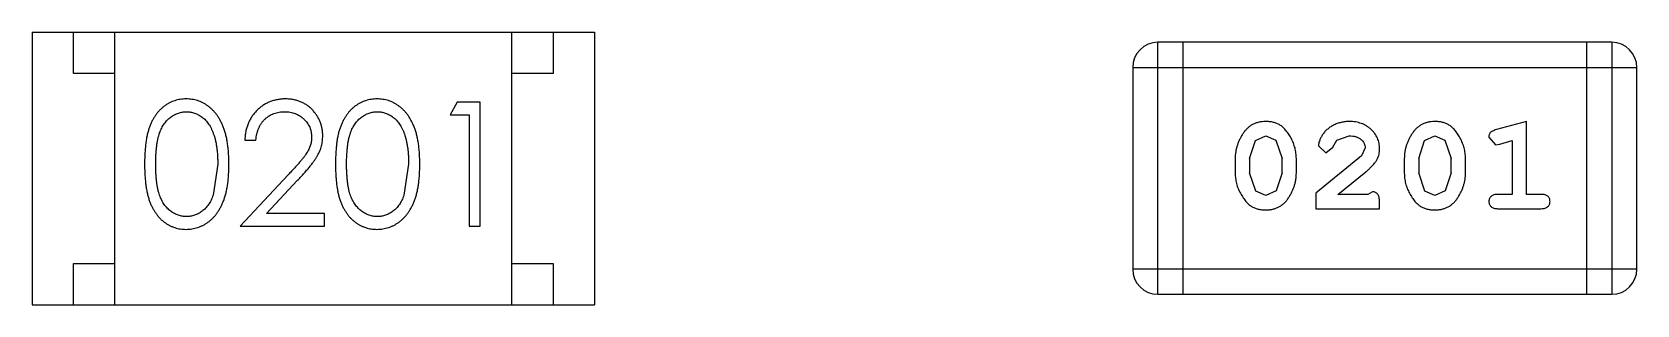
# Model space of a CAD drawing. Header units: millimetres. Extents: x -67 to 102, y -58 to 29.
# Drawn here: x 60.381 to 62.322, y -1.154 to -0.824 of the extents above; entities that cross this region are included whole.
import ezdxf

# ---------------------------------------------------------------- set-up
doc = ezdxf.new("R2010")
doc.units = ezdxf.units.MM
doc.header["$LTSCALE"] = 1.21
doc.header["$MEASUREMENT"] = 0
doc.layers.get('0').update_dxf_attribs({"linetype": 'CONTINUOUS'})

msp = doc.modelspace()

# ---------------------------------------------------------------- linework, layer by layer
at = {"color": 7, "linetype": 'Continuous'}
for p, q in [((60.3813, -0.8241), (60.3813, -1.1541)), ((60.3813, -0.8241), (61.0613, -0.8241)), ((60.4313, -0.8741), (60.4313, -0.8241)), ((60.4813, -1.1541), (60.4813, -0.8241)), ((60.9613, -1.1541), (60.9613, -0.8241)), ((61.0113, -0.8241), (61.0113, -0.8741)), ((61.0613, -0.8241), (61.0613, -1.1541)), ((61.7425, -1.1413), (61.7425, -0.8365)), ((62.2912, -0.8365), (61.7425, -0.8365)), ((61.773, -1.1413), (61.773, -0.8365)), ((62.2607, -0.8365), (62.2607, -1.1413)), ((62.2912, -0.8365), (62.2912, -1.1413)), ((61.712, -0.867), (61.712, -1.1108)), ((61.712, -0.867), (62.3216, -0.867)), ((62.3216, -1.1108), (62.3216, -0.867)), ((60.4813, -0.8741), (60.4313, -0.8741)), ((61.0113, -0.8741), (60.9613, -0.8741)), ((60.8954, -0.9088), (60.8866, -0.9242)), ((60.9231, -0.9088), (60.8954, -0.9088)), ((60.9231, -1.0588), (60.9231, -0.9088)), ((60.8866, -0.9242), (60.9097, -0.9242)), ((60.9097, -0.9242), (60.9097, -1.0588)), ((61.8605, -0.9554), (61.8729, -0.9496)), ((61.8729, -0.9496), (61.885, -0.9549)), ((61.9589, -0.9549), (61.9738, -0.9496)), ((62.065, -0.9554), (62.0774, -0.9496)), ((62.0774, -0.9496), (62.0895, -0.9549)), ((62.1883, -0.9323), (62.1517, -0.9421)), ((62.1883, -1.0204), (62.1883, -0.9323)), ((60.6385, -0.955), (60.652, -0.955)), ((61.8532, -0.9771), (61.8605, -0.9554)), ((61.885, -0.9549), (61.8926, -0.9771)), ((61.9366, -0.9616), (61.9454, -0.97)), ((61.9454, -0.97), (61.9539, -0.9635)), ((61.9539, -0.9635), (61.9589, -0.9549)), ((61.9933, -0.9641), (61.9885, -0.9738)), ((62.0578, -0.9771), (62.065, -0.9554)), ((62.0895, -0.9549), (62.0971, -0.9771)), ((62.1427, -0.9513), (62.1506, -0.9606)), ((62.1506, -0.9606), (62.156, -0.9595)), ((62.156, -0.9595), (62.171, -0.9554)), ((62.171, -0.9554), (62.171, -1.0204)), ((60.6058, -0.9838), (60.6001, -1.0215)), ((60.8366, -0.9838), (60.8309, -1.0215)), ((61.8359, -0.9769), (61.8359, -0.9946)), ((61.8532, -0.9771), (61.8532, -0.9944)), ((61.8926, -0.9944), (61.8926, -0.9771)), ((61.9099, -0.9946), (61.9099, -0.9769)), ((61.9885, -0.9738), (61.9335, -1.0188)), ((62.0404, -0.9769), (62.0404, -0.9946)), ((62.0578, -0.9771), (62.0578, -0.9944)), ((62.0971, -0.9944), (62.0971, -0.9771)), ((62.1144, -0.9946), (62.1144, -0.9769)), ((60.6909, -0.9967), (60.6327, -1.0588)), ((60.6649, -1.0434), (60.7024, -1.0034)), ((61.8609, -1.0166), (61.8532, -0.9944)), ((61.8926, -0.9944), (61.8853, -1.0161)), ((61.9602, -1.0204), (61.9938, -0.9933)), ((62.0654, -1.0166), (62.0578, -0.9944)), ((62.0971, -0.9944), (62.0898, -1.0161)), ((61.873, -1.0219), (61.8609, -1.0166)), ((61.8853, -1.0161), (61.873, -1.0219)), ((61.9335, -1.0188), (61.9335, -1.0377)), ((61.9964, -1.0204), (61.9602, -1.0204)), ((62.0019, -1.0172), (61.9964, -1.0204)), ((62.0775, -1.0219), (62.0654, -1.0166)), ((62.0898, -1.0161), (62.0775, -1.0219)), ((62.171, -1.0204), (62.1537, -1.0204)), ((62.2056, -1.0204), (62.1883, -1.0204)), ((60.7347, -1.0434), (60.6649, -1.0434)), ((60.7347, -1.0588), (60.7347, -1.0434)), ((61.9335, -1.0377), (62.0106, -1.0377)), ((62.0106, -1.0377), (62.0106, -1.0298)), ((62.1537, -1.0377), (62.2056, -1.0377)), ((60.6327, -1.0588), (60.7347, -1.0588)), ((60.9097, -1.0588), (60.9231, -1.0588)), ((60.4313, -1.1541), (60.4313, -1.1041)), ((60.4313, -1.1041), (60.4813, -1.1041)), ((60.9613, -1.1041), (61.0113, -1.1041)), ((61.0113, -1.1041), (61.0113, -1.1541)), ((62.3216, -1.1108), (61.712, -1.1108)), ((61.7425, -1.1413), (62.2912, -1.1413)), ((60.3813, -1.1541), (61.0613, -1.1541))]:
    msp.add_line(p, q, dxfattribs=at)
for centre, start, end in [((61.7425, -0.867), 90, 180), ((62.2912, -0.867), 0, 90), ((61.7425, -1.1108), 180, 270), ((62.2912, -1.1108), 270, 0)]:
    msp.add_arc(centre, 0.0305, start, end, dxfattribs=at)
for points, knots in [([(60.5675, -0.905), (60.5663, -0.905), (60.564, -0.905), (60.5605, -0.9054), (60.5572, -0.9061), (60.5539, -0.9071), (60.5507, -0.9082), (60.5475, -0.9097), (60.5445, -0.9114), (60.5416, -0.9133), (60.5388, -0.9156), (60.5361, -0.918), (60.5336, -0.9207), (60.5313, -0.9237), (60.5291, -0.9269), (60.5271, -0.9303), (60.5253, -0.934), (60.5236, -0.938), (60.5221, -0.9423), (60.5209, -0.947), (60.5197, -0.9521), (60.5189, -0.9577), (60.5182, -0.9636), (60.5177, -0.97), (60.5174, -0.9768), (60.5174, -0.9815), (60.5174, -0.9839)], [0, 0, 0, 0, 0.033742, 0.066533, 0.099153, 0.13154, 0.164087, 0.196563, 0.229707, 0.263315, 0.297504, 0.331686, 0.366482, 0.4021, 0.438958, 0.476748, 0.515985, 0.556589, 0.599519, 0.645765, 0.695487, 0.748721, 0.805687, 0.866754, 0.931405, 1, 1, 1, 1]), ([(60.6193, -0.9839), (60.6193, -0.9816), (60.6192, -0.9771), (60.6189, -0.9705), (60.6184, -0.9643), (60.6176, -0.9585), (60.6167, -0.953), (60.6155, -0.9479), (60.6141, -0.9431), (60.6125, -0.9387), (60.6107, -0.9346), (60.6088, -0.9308), (60.6067, -0.9272), (60.6044, -0.9239), (60.602, -0.9209), (60.5994, -0.9181), (60.5967, -0.9156), (60.5938, -0.9134), (60.5909, -0.9114), (60.5878, -0.9097), (60.5846, -0.9082), (60.5813, -0.907), (60.578, -0.9061), (60.5746, -0.9054), (60.5711, -0.905), (60.5687, -0.905), (60.5675, -0.905)], [0, 0, 0, 0, 0.065278, 0.127205, 0.186168, 0.241675, 0.294115, 0.343609, 0.390387, 0.434463, 0.476646, 0.517002, 0.555936, 0.593716, 0.630057, 0.665601, 0.700745, 0.734917, 0.768681, 0.802087, 0.834849, 0.867433, 0.900138, 0.932806, 0.966212, 1, 1, 1, 1]), ([(60.6874, -0.905), (60.6858, -0.905), (60.6825, -0.9051), (60.6776, -0.9058), (60.673, -0.9069), (60.6686, -0.9084), (60.6644, -0.9104), (60.6603, -0.9128), (60.6565, -0.9157), (60.653, -0.919), (60.6497, -0.9226), (60.6468, -0.9265), (60.6444, -0.9307), (60.6424, -0.9351), (60.6407, -0.9397), (60.6396, -0.9446), (60.6388, -0.9497), (60.6386, -0.9532), (60.6385, -0.955)], [0, 0, 0, 0, 0.06445, 0.126725, 0.187421, 0.247417, 0.306749, 0.366595, 0.427749, 0.490235, 0.553031, 0.614805, 0.676505, 0.738096, 0.801021, 0.864897, 0.931209, 1, 1, 1, 1]), ([(60.7327, -0.9496), (60.7327, -0.9481), (60.7326, -0.9452), (60.732, -0.9409), (60.731, -0.9367), (60.7297, -0.9327), (60.7279, -0.9288), (60.7257, -0.9252), (60.7232, -0.9216), (60.7202, -0.9182), (60.7171, -0.9151), (60.7135, -0.9124), (60.7098, -0.9101), (60.7058, -0.9082), (60.7015, -0.9068), (60.697, -0.9057), (60.6923, -0.9051), (60.6891, -0.905), (60.6874, -0.905)], [0, 0, 0, 0, 0.06271, 0.123347, 0.183401, 0.242828, 0.302097, 0.36242, 0.423725, 0.487032, 0.550491, 0.612709, 0.674265, 0.73617, 0.799211, 0.863483, 0.930525, 1, 1, 1, 1]), ([(60.7983, -0.905), (60.7971, -0.905), (60.7948, -0.905), (60.7913, -0.9054), (60.7879, -0.9061), (60.7846, -0.9071), (60.7814, -0.9082), (60.7783, -0.9097), (60.7753, -0.9114), (60.7723, -0.9133), (60.7695, -0.9156), (60.7668, -0.918), (60.7644, -0.9207), (60.7621, -0.9237), (60.7599, -0.9269), (60.7579, -0.9303), (60.7561, -0.934), (60.7544, -0.938), (60.7529, -0.9423), (60.7516, -0.947), (60.7505, -0.9521), (60.7497, -0.9577), (60.749, -0.9636), (60.7485, -0.97), (60.7482, -0.9768), (60.7481, -0.9815), (60.7481, -0.9839)], [0, 0, 0, 0, 0.033742, 0.066533, 0.099153, 0.13154, 0.164087, 0.196563, 0.229707, 0.263315, 0.297504, 0.331686, 0.366482, 0.4021, 0.438958, 0.476748, 0.515985, 0.556589, 0.599519, 0.645765, 0.695487, 0.748721, 0.805687, 0.866754, 0.931405, 1, 1, 1, 1]), ([(60.85, -0.9839), (60.85, -0.9816), (60.85, -0.9771), (60.8497, -0.9705), (60.8491, -0.9643), (60.8484, -0.9585), (60.8474, -0.953), (60.8463, -0.9479), (60.8449, -0.9431), (60.8433, -0.9387), (60.8414, -0.9346), (60.8395, -0.9308), (60.8374, -0.9272), (60.8352, -0.9239), (60.8328, -0.9209), (60.8302, -0.9181), (60.8275, -0.9156), (60.8246, -0.9134), (60.8216, -0.9114), (60.8185, -0.9097), (60.8154, -0.9082), (60.8121, -0.907), (60.8088, -0.9061), (60.8053, -0.9054), (60.8018, -0.905), (60.7995, -0.905), (60.7983, -0.905)], [0, 0, 0, 0, 0.065278, 0.127205, 0.186168, 0.241675, 0.294115, 0.343609, 0.390387, 0.434463, 0.476646, 0.517002, 0.555936, 0.593716, 0.630057, 0.665601, 0.700745, 0.734917, 0.768681, 0.802087, 0.834849, 0.867433, 0.900138, 0.932806, 0.966212, 1, 1, 1, 1]), ([(60.5308, -0.9838), (60.5308, -0.9818), (60.5308, -0.9779), (60.5311, -0.9722), (60.5314, -0.967), (60.532, -0.9621), (60.5325, -0.9575), (60.5334, -0.9534), (60.5343, -0.9496), (60.5354, -0.9462), (60.5366, -0.9431), (60.538, -0.9402), (60.5395, -0.9375), (60.5411, -0.935), (60.5429, -0.9327), (60.5447, -0.9305), (60.5468, -0.9286), (60.5496, -0.9264), (60.5534, -0.924), (60.5581, -0.9219), (60.563, -0.9206), (60.5663, -0.9205), (60.568, -0.9204)], [0, 0, 0, 0, 0.073302, 0.142286, 0.206253, 0.266017, 0.321612, 0.372532, 0.419497, 0.462398, 0.502825, 0.541489, 0.579034, 0.615143, 0.650298, 0.684912, 0.718701, 0.752189, 0.817245, 0.879117, 0.939613, 1, 1, 1, 1]), ([(60.568, -0.9204), (60.5696, -0.9205), (60.5729, -0.9206), (60.5777, -0.9219), (60.5824, -0.924), (60.5861, -0.9263), (60.589, -0.9286), (60.5911, -0.9306), (60.593, -0.9329), (60.5948, -0.9353), (60.5965, -0.9381), (60.5981, -0.941), (60.5995, -0.9442), (60.6008, -0.9476), (60.602, -0.9513), (60.6031, -0.9552), (60.6039, -0.9594), (60.6046, -0.9638), (60.6051, -0.9684), (60.6056, -0.9733), (60.6057, -0.9785), (60.6058, -0.982), (60.6058, -0.9838)], [0, 0, 0, 0, 0.059689, 0.119507, 0.181075, 0.246162, 0.279894, 0.314468, 0.350403, 0.387474, 0.426147, 0.466624, 0.508745, 0.553328, 0.600058, 0.649177, 0.700552, 0.754894, 0.811825, 0.871514, 0.934319, 1, 1, 1, 1]), ([(60.652, -0.955), (60.6521, -0.9536), (60.6523, -0.951), (60.6531, -0.9473), (60.654, -0.9437), (60.6553, -0.9404), (60.6568, -0.9373), (60.6585, -0.9344), (60.6605, -0.9318), (60.6628, -0.9294), (60.6652, -0.9273), (60.6679, -0.9254), (60.6706, -0.9239), (60.6736, -0.9226), (60.6767, -0.9216), (60.6799, -0.9209), (60.6833, -0.9205), (60.6856, -0.9204), (60.6867, -0.9204)], [0, 0, 0, 0, 0.073648, 0.143686, 0.210962, 0.275557, 0.338064, 0.399311, 0.4594, 0.51934, 0.579024, 0.637809, 0.695959, 0.754122, 0.813113, 0.873453, 0.935561, 1, 1, 1, 1]), ([(60.6867, -0.9204), (60.6879, -0.9204), (60.6901, -0.9205), (60.6933, -0.9209), (60.6964, -0.9216), (60.6994, -0.9226), (60.7022, -0.9238), (60.7049, -0.9254), (60.7075, -0.9272), (60.7099, -0.9293), (60.7121, -0.9316), (60.714, -0.934), (60.7156, -0.9365), (60.717, -0.9392), (60.718, -0.9419), (60.7187, -0.9448), (60.7192, -0.9477), (60.7193, -0.9498), (60.7193, -0.9508)], [0, 0, 0, 0, 0.068027, 0.133505, 0.19695, 0.26027, 0.322741, 0.384982, 0.448465, 0.513424, 0.578224, 0.640011, 0.700094, 0.760067, 0.819012, 0.877878, 0.938035, 1, 1, 1, 1]), ([(60.7616, -0.9838), (60.7616, -0.9818), (60.7616, -0.9779), (60.7619, -0.9722), (60.7622, -0.967), (60.7627, -0.9621), (60.7633, -0.9575), (60.7642, -0.9534), (60.7651, -0.9496), (60.7662, -0.9462), (60.7674, -0.9431), (60.7687, -0.9402), (60.7702, -0.9375), (60.7719, -0.935), (60.7736, -0.9327), (60.7755, -0.9305), (60.7775, -0.9286), (60.7804, -0.9264), (60.7841, -0.924), (60.7888, -0.9219), (60.7937, -0.9206), (60.7971, -0.9205), (60.7987, -0.9204)], [0, 0, 0, 0, 0.073302, 0.142286, 0.206253, 0.266017, 0.321612, 0.372532, 0.419497, 0.462398, 0.502825, 0.541489, 0.579034, 0.615143, 0.650298, 0.684912, 0.718701, 0.752189, 0.817245, 0.879117, 0.939613, 1, 1, 1, 1]), ([(60.7987, -0.9204), (60.8004, -0.9205), (60.8036, -0.9206), (60.8085, -0.9219), (60.8132, -0.924), (60.8169, -0.9263), (60.8198, -0.9286), (60.8218, -0.9306), (60.8238, -0.9329), (60.8256, -0.9353), (60.8273, -0.9381), (60.8288, -0.941), (60.8303, -0.9442), (60.8316, -0.9476), (60.8327, -0.9513), (60.8338, -0.9552), (60.8346, -0.9594), (60.8354, -0.9638), (60.8359, -0.9684), (60.8363, -0.9733), (60.8365, -0.9785), (60.8366, -0.982), (60.8366, -0.9838)], [0, 0, 0, 0, 0.059689, 0.119507, 0.181075, 0.246162, 0.279894, 0.314468, 0.350403, 0.387474, 0.426147, 0.466624, 0.508745, 0.553328, 0.600058, 0.649177, 0.700552, 0.754894, 0.811825, 0.871514, 0.934319, 1, 1, 1, 1]), ([(60.7024, -1.0034), (60.7038, -1.0018), (60.7066, -0.9989), (60.7105, -0.9945), (60.7141, -0.9904), (60.7173, -0.9865), (60.7202, -0.9829), (60.7226, -0.9795), (60.7247, -0.9764), (60.7271, -0.9725), (60.7294, -0.9678), (60.7313, -0.9619), (60.7325, -0.9558), (60.7327, -0.9517), (60.7327, -0.9496)], [0, 0, 0, 0, 0.09953, 0.192079, 0.277712, 0.357454, 0.429648, 0.495771, 0.555538, 0.608657, 0.707578, 0.804328, 0.901298, 1, 1, 1, 1]), ([(61.8727, -0.9323), (61.8713, -0.9323), (61.8685, -0.9324), (61.8644, -0.9331), (61.8606, -0.9342), (61.857, -0.9358), (61.8537, -0.9379), (61.8506, -0.9404), (61.8479, -0.9433), (61.8454, -0.9467), (61.8432, -0.9503), (61.8413, -0.954), (61.8396, -0.9577), (61.8383, -0.9615), (61.8372, -0.9653), (61.8365, -0.9691), (61.836, -0.973), (61.836, -0.9756), (61.8359, -0.9769)], [0, 0, 0, 0, 0.06692, 0.130834, 0.19258, 0.252759, 0.312631, 0.373411, 0.436359, 0.501894, 0.568244, 0.632472, 0.69556, 0.757163, 0.818592, 0.878885, 0.939235, 1, 1, 1, 1]), ([(61.9099, -0.9769), (61.9099, -0.9758), (61.9098, -0.9737), (61.9095, -0.9705), (61.909, -0.9673), (61.9083, -0.9642), (61.9074, -0.9612), (61.9063, -0.9582), (61.905, -0.9552), (61.9035, -0.9523), (61.9019, -0.9496), (61.9003, -0.947), (61.8986, -0.9447), (61.8969, -0.9426), (61.8952, -0.9408), (61.8935, -0.9391), (61.8918, -0.9377), (61.8894, -0.9361), (61.8862, -0.9345), (61.8821, -0.9332), (61.8775, -0.9324), (61.8744, -0.9323), (61.8727, -0.9323)], [0, 0, 0, 0, 0.049855, 0.099516, 0.148482, 0.19758, 0.246804, 0.296268, 0.346517, 0.397047, 0.446826, 0.49336, 0.537801, 0.579207, 0.617974, 0.654833, 0.689171, 0.722088, 0.786392, 0.853518, 0.924186, 1, 1, 1, 1]), ([(61.9739, -0.9323), (61.9722, -0.9323), (61.9688, -0.9324), (61.9639, -0.9333), (61.9591, -0.9347), (61.9547, -0.9367), (61.9505, -0.9391), (61.9469, -0.942), (61.9437, -0.9453), (61.9412, -0.9488), (61.9392, -0.9524), (61.9378, -0.9557), (61.9368, -0.9587), (61.9367, -0.9607), (61.9366, -0.9616)], [0, 0, 0, 0, 0.098286, 0.193983, 0.289056, 0.384352, 0.477435, 0.566197, 0.652355, 0.737986, 0.818188, 0.887401, 0.94802, 1, 1, 1, 1]), ([(61.9738, -0.9496), (61.9752, -0.9496), (61.9779, -0.9497), (61.9817, -0.9505), (61.9851, -0.9519), (61.9879, -0.9538), (61.9903, -0.9561), (61.992, -0.9586), (61.993, -0.9613), (61.9932, -0.9632), (61.9933, -0.9641)], [0, 0, 0, 0, 0.156344, 0.299348, 0.4327, 0.561, 0.682299, 0.791883, 0.89611, 1, 1, 1, 1]), ([(62.0106, -0.965), (62.0105, -0.9639), (62.0104, -0.9617), (62.01, -0.9585), (62.0092, -0.9554), (62.008, -0.9524), (62.0066, -0.9495), (62.0048, -0.9468), (62.0027, -0.9442), (62.0003, -0.9418), (61.9976, -0.9396), (61.9948, -0.9376), (61.9917, -0.9359), (61.9885, -0.9346), (61.9851, -0.9336), (61.9815, -0.9328), (61.9778, -0.9323), (61.9752, -0.9323), (61.9739, -0.9323)], [0, 0, 0, 0, 0.060981, 0.120256, 0.178148, 0.236115, 0.293993, 0.352864, 0.413358, 0.476056, 0.539296, 0.602396, 0.665116, 0.728325, 0.792919, 0.859317, 0.928302, 1, 1, 1, 1]), ([(62.0772, -0.9323), (62.0758, -0.9323), (62.073, -0.9324), (62.0689, -0.9331), (62.0651, -0.9342), (62.0615, -0.9358), (62.0582, -0.9379), (62.0552, -0.9404), (62.0524, -0.9433), (62.0499, -0.9467), (62.0477, -0.9503), (62.0458, -0.954), (62.0441, -0.9577), (62.0428, -0.9615), (62.0417, -0.9653), (62.041, -0.9691), (62.0405, -0.973), (62.0405, -0.9756), (62.0404, -0.9769)], [0, 0, 0, 0, 0.06692, 0.130834, 0.19258, 0.252759, 0.312631, 0.373411, 0.436359, 0.501894, 0.568244, 0.632472, 0.69556, 0.757163, 0.818592, 0.878885, 0.939235, 1, 1, 1, 1]), ([(62.1144, -0.9769), (62.1144, -0.9758), (62.1143, -0.9737), (62.114, -0.9705), (62.1135, -0.9673), (62.1128, -0.9642), (62.1119, -0.9612), (62.1108, -0.9582), (62.1095, -0.9552), (62.108, -0.9523), (62.1064, -0.9496), (62.1048, -0.947), (62.1031, -0.9447), (62.1014, -0.9426), (62.0997, -0.9408), (62.098, -0.9391), (62.0963, -0.9377), (62.0939, -0.9361), (62.0907, -0.9345), (62.0866, -0.9332), (62.082, -0.9324), (62.0789, -0.9323), (62.0772, -0.9323)], [0, 0, 0, 0, 0.049855, 0.099516, 0.148482, 0.19758, 0.246804, 0.296268, 0.346517, 0.397047, 0.446826, 0.49336, 0.537801, 0.579207, 0.617974, 0.654833, 0.689171, 0.722088, 0.786392, 0.853518, 0.924186, 1, 1, 1, 1]), ([(62.1517, -0.9421), (62.1509, -0.9424), (62.1493, -0.9429), (62.1472, -0.9437), (62.1456, -0.9446), (62.1444, -0.9457), (62.1436, -0.9468), (62.1431, -0.9482), (62.1427, -0.9497), (62.1427, -0.9508), (62.1427, -0.9513)], [0, 0, 0, 0, 0.187321, 0.344927, 0.475328, 0.579604, 0.674244, 0.773631, 0.882025, 1, 1, 1, 1]), ([(60.7193, -0.9508), (60.7192, -0.9524), (60.7191, -0.9556), (60.7181, -0.9604), (60.7164, -0.9651), (60.7144, -0.9689), (60.7123, -0.972), (60.7104, -0.9747), (60.7081, -0.9776), (60.7054, -0.9809), (60.7024, -0.9844), (60.6989, -0.9883), (60.695, -0.9924), (60.6923, -0.9953), (60.6909, -0.9967)], [0, 0, 0, 0, 0.088014, 0.174976, 0.2638, 0.355443, 0.406413, 0.465519, 0.533076, 0.609353, 0.693899, 0.787171, 0.889197, 1, 1, 1, 1]), ([(61.9938, -0.9933), (61.9947, -0.9925), (61.9964, -0.9911), (61.9987, -0.9888), (62.0008, -0.9867), (62.0027, -0.9847), (62.0043, -0.9829), (62.0057, -0.9811), (62.0068, -0.9795), (62.0079, -0.9774), (62.009, -0.9749), (62.0099, -0.9717), (62.0105, -0.9684), (62.0105, -0.9662), (62.0106, -0.965)], [0, 0, 0, 0, 0.103002, 0.197728, 0.285279, 0.365235, 0.437224, 0.502446, 0.560545, 0.611446, 0.707576, 0.80349, 0.900532, 1, 1, 1, 1]), ([(60.5174, -0.9839), (60.5174, -0.9863), (60.5174, -0.9909), (60.5177, -0.9977), (60.5182, -1.004), (60.5189, -1.01), (60.5198, -1.0155), (60.5209, -1.0207), (60.5222, -1.0254), (60.5237, -1.0297), (60.5254, -1.0337), (60.5273, -1.0374), (60.5293, -1.0409), (60.5315, -1.0441), (60.5338, -1.0471), (60.5362, -1.0498), (60.5389, -1.0522), (60.5417, -1.0544), (60.5446, -1.0564), (60.5476, -1.058), (60.5507, -1.0595), (60.5539, -1.0606), (60.5572, -1.0616), (60.5605, -1.0622), (60.564, -1.0626), (60.5663, -1.0627), (60.5675, -1.0627)], [0, 0, 0, 0, 0.068113, 0.132564, 0.193427, 0.250218, 0.303569, 0.353576, 0.400235, 0.443586, 0.484619, 0.524292, 0.56238, 0.599049, 0.63494, 0.669782, 0.704009, 0.737842, 0.771098, 0.803896, 0.836415, 0.868639, 0.900715, 0.933378, 0.966213, 1, 1, 1, 1]), ([(60.568, -1.0473), (60.5663, -1.0472), (60.563, -1.047), (60.5581, -1.0457), (60.5534, -1.0437), (60.5496, -1.0413), (60.5468, -1.039), (60.5447, -1.0371), (60.5428, -1.0349), (60.541, -1.0326), (60.5394, -1.0301), (60.538, -1.0274), (60.5366, -1.0245), (60.5354, -1.0214), (60.5343, -1.018), (60.5333, -1.0142), (60.5326, -1.01), (60.5319, -1.0055), (60.5314, -1.0006), (60.5311, -0.9954), (60.5308, -0.9897), (60.5308, -0.9858), (60.5308, -0.9838)], [0, 0, 0, 0, 0.060034, 0.120278, 0.182348, 0.247919, 0.281641, 0.315701, 0.350322, 0.385703, 0.421819, 0.459196, 0.497866, 0.538301, 0.58121, 0.628183, 0.679403, 0.734699, 0.794074, 0.858416, 0.927049, 1, 1, 1, 1]), ([(60.5675, -1.0627), (60.5687, -1.0627), (60.5711, -1.0626), (60.5746, -1.0622), (60.578, -1.0615), (60.5814, -1.0606), (60.5846, -1.0594), (60.5878, -1.0579), (60.5909, -1.0562), (60.5939, -1.0542), (60.5968, -1.0519), (60.5996, -1.0494), (60.6022, -1.0466), (60.6046, -1.0436), (60.6068, -1.0403), (60.6089, -1.0367), (60.6108, -1.0329), (60.6126, -1.0289), (60.6142, -1.0245), (60.6155, -1.0197), (60.6167, -1.0146), (60.6177, -1.0092), (60.6184, -1.0034), (60.6189, -0.9972), (60.6192, -0.9907), (60.6193, -0.9862), (60.6193, -0.9839)], [0, 0, 0, 0, 0.033824, 0.067298, 0.10028, 0.133019, 0.165736, 0.198792, 0.232372, 0.266409, 0.301016, 0.336196, 0.371972, 0.408574, 0.446394, 0.485225, 0.525372, 0.567224, 0.611081, 0.65775, 0.70702, 0.759235, 0.814484, 0.873227, 0.934937, 1, 1, 1, 1]), ([(60.7481, -0.9839), (60.7481, -0.9863), (60.7482, -0.9909), (60.7485, -0.9977), (60.749, -1.004), (60.7497, -1.01), (60.7506, -1.0155), (60.7516, -1.0207), (60.753, -1.0254), (60.7545, -1.0297), (60.7562, -1.0337), (60.758, -1.0374), (60.76, -1.0409), (60.7622, -1.0441), (60.7645, -1.0471), (60.767, -1.0498), (60.7697, -1.0522), (60.7724, -1.0544), (60.7754, -1.0564), (60.7784, -1.058), (60.7815, -1.0595), (60.7847, -1.0606), (60.7879, -1.0616), (60.7913, -1.0622), (60.7948, -1.0626), (60.7971, -1.0627), (60.7983, -1.0627)], [0, 0, 0, 0, 0.068113, 0.132564, 0.193427, 0.250218, 0.303569, 0.353576, 0.400235, 0.443586, 0.484619, 0.524292, 0.56238, 0.599049, 0.63494, 0.669782, 0.704009, 0.737842, 0.771098, 0.803896, 0.836415, 0.868639, 0.900715, 0.933378, 0.966213, 1, 1, 1, 1]), ([(60.7987, -1.0473), (60.7971, -1.0472), (60.7938, -1.047), (60.7889, -1.0457), (60.7842, -1.0437), (60.7804, -1.0413), (60.7775, -1.039), (60.7755, -1.0371), (60.7736, -1.0349), (60.7718, -1.0326), (60.7702, -1.0301), (60.7687, -1.0274), (60.7674, -1.0245), (60.7661, -1.0214), (60.765, -1.018), (60.7641, -1.0142), (60.7633, -1.01), (60.7627, -1.0055), (60.7622, -1.0006), (60.7619, -0.9954), (60.7616, -0.9897), (60.7616, -0.9858), (60.7616, -0.9838)], [0, 0, 0, 0, 0.060034, 0.120278, 0.182348, 0.247919, 0.281641, 0.315701, 0.350322, 0.385703, 0.421819, 0.459196, 0.497866, 0.538301, 0.58121, 0.628183, 0.679403, 0.734699, 0.794074, 0.858416, 0.927049, 1, 1, 1, 1]), ([(60.7983, -1.0627), (60.7995, -1.0627), (60.8018, -1.0626), (60.8054, -1.0622), (60.8088, -1.0615), (60.8121, -1.0606), (60.8154, -1.0594), (60.8186, -1.0579), (60.8217, -1.0562), (60.8247, -1.0542), (60.8276, -1.0519), (60.8303, -1.0494), (60.8329, -1.0466), (60.8353, -1.0436), (60.8376, -1.0403), (60.8396, -1.0367), (60.8416, -1.0329), (60.8434, -1.0289), (60.845, -1.0245), (60.8463, -1.0197), (60.8475, -1.0146), (60.8484, -1.0092), (60.8491, -1.0034), (60.8497, -0.9972), (60.85, -0.9907), (60.85, -0.9862), (60.85, -0.9839)], [0, 0, 0, 0, 0.033824, 0.067298, 0.10028, 0.133019, 0.165736, 0.198792, 0.232372, 0.266409, 0.301016, 0.336196, 0.371972, 0.408574, 0.446394, 0.485225, 0.525372, 0.567224, 0.611081, 0.65775, 0.70702, 0.759235, 0.814484, 0.873227, 0.934937, 1, 1, 1, 1]), ([(61.8359, -0.9946), (61.836, -0.9957), (61.836, -0.9978), (61.8363, -1.001), (61.8368, -1.0041), (61.8375, -1.0072), (61.8383, -1.0103), (61.8395, -1.0133), (61.8407, -1.0162), (61.8422, -1.0191), (61.8438, -1.0218), (61.8454, -1.0244), (61.8471, -1.0267), (61.8487, -1.0288), (61.8504, -1.0307), (61.8521, -1.0323), (61.8538, -1.0338), (61.8562, -1.0353), (61.8594, -1.037), (61.8636, -1.0383), (61.8682, -1.0391), (61.8713, -1.0392), (61.873, -1.0392)], [0, 0, 0, 0, 0.049886, 0.09882, 0.148132, 0.19689, 0.246038, 0.295176, 0.345305, 0.395692, 0.445312, 0.491875, 0.535813, 0.577009, 0.616081, 0.652689, 0.687585, 0.720206, 0.785062, 0.85223, 0.923759, 1, 1, 1, 1]), ([(61.873, -1.0392), (61.8744, -1.0392), (61.8772, -1.0391), (61.8813, -1.0384), (61.8852, -1.0373), (61.8887, -1.0357), (61.8921, -1.0337), (61.8951, -1.0312), (61.8979, -1.0282), (61.9004, -1.0248), (61.9026, -1.0212), (61.9045, -1.0176), (61.9062, -1.0138), (61.9075, -1.0101), (61.9086, -1.0063), (61.9093, -1.0024), (61.9098, -0.9985), (61.9098, -0.9959), (61.9099, -0.9946)], [0, 0, 0, 0, 0.067217, 0.131051, 0.19272, 0.252824, 0.312745, 0.373449, 0.436041, 0.501494, 0.567761, 0.632087, 0.695096, 0.757109, 0.817993, 0.878657, 0.939311, 1, 1, 1, 1]), ([(62.0404, -0.9946), (62.0405, -0.9957), (62.0405, -0.9978), (62.0408, -1.001), (62.0413, -1.0041), (62.042, -1.0072), (62.0429, -1.0103), (62.044, -1.0133), (62.0453, -1.0162), (62.0467, -1.0191), (62.0483, -1.0218), (62.0499, -1.0244), (62.0516, -1.0267), (62.0532, -1.0288), (62.0549, -1.0307), (62.0566, -1.0323), (62.0584, -1.0338), (62.0607, -1.0353), (62.0639, -1.037), (62.0681, -1.0383), (62.0727, -1.0391), (62.0758, -1.0392), (62.0775, -1.0392)], [0, 0, 0, 0, 0.049886, 0.09882, 0.148132, 0.19689, 0.246038, 0.295176, 0.345305, 0.395692, 0.445312, 0.491875, 0.535813, 0.577009, 0.616081, 0.652689, 0.687585, 0.720206, 0.785062, 0.85223, 0.923759, 1, 1, 1, 1]), ([(62.0775, -1.0392), (62.0789, -1.0392), (62.0818, -1.0391), (62.0858, -1.0384), (62.0897, -1.0373), (62.0933, -1.0357), (62.0966, -1.0337), (62.0996, -1.0312), (62.1024, -1.0282), (62.1049, -1.0248), (62.1071, -1.0212), (62.109, -1.0176), (62.1107, -1.0138), (62.112, -1.0101), (62.1131, -1.0063), (62.1139, -1.0024), (62.1143, -0.9985), (62.1144, -0.9959), (62.1144, -0.9946)], [0, 0, 0, 0, 0.067217, 0.131051, 0.19272, 0.252824, 0.312745, 0.373449, 0.436041, 0.501494, 0.567761, 0.632087, 0.695096, 0.757109, 0.817993, 0.878657, 0.939311, 1, 1, 1, 1]), ([(60.6001, -1.0215), (60.5997, -1.0226), (60.599, -1.0246), (60.5977, -1.0276), (60.5962, -1.0303), (60.5946, -1.0328), (60.5928, -1.0351), (60.591, -1.0373), (60.589, -1.0392), (60.5862, -1.0414), (60.5825, -1.0438), (60.5778, -1.0458), (60.5729, -1.0471), (60.5696, -1.0472), (60.568, -1.0473)], [0, 0, 0, 0, 0.075949, 0.148549, 0.218996, 0.286119, 0.351826, 0.416074, 0.478265, 0.540325, 0.660405, 0.774606, 0.887187, 1, 1, 1, 1]), ([(60.8309, -1.0215), (60.8305, -1.0226), (60.8298, -1.0246), (60.8284, -1.0276), (60.827, -1.0303), (60.8254, -1.0328), (60.8236, -1.0351), (60.8218, -1.0373), (60.8198, -1.0392), (60.8169, -1.0414), (60.8133, -1.0438), (60.8086, -1.0458), (60.8037, -1.0471), (60.8004, -1.0472), (60.7987, -1.0473)], [0, 0, 0, 0, 0.075949, 0.148549, 0.218996, 0.286119, 0.351826, 0.416074, 0.478265, 0.540325, 0.660405, 0.774606, 0.887187, 1, 1, 1, 1]), ([(62.0106, -1.0298), (62.0105, -1.0287), (62.0105, -1.0268), (62.01, -1.024), (62.0094, -1.0218), (62.0083, -1.0201), (62.007, -1.0188), (62.0055, -1.0179), (62.0038, -1.0173), (62.0025, -1.0172), (62.0019, -1.0172)], [0, 0, 0, 0, 0.1844, 0.34094, 0.473574, 0.586824, 0.690029, 0.789175, 0.890445, 1, 1, 1, 1]), ([(62.1537, -1.0204), (62.1528, -1.0204), (62.1511, -1.0204), (62.1488, -1.0209), (62.1469, -1.0216), (62.1453, -1.0227), (62.1441, -1.024), (62.1433, -1.0255), (62.1428, -1.0272), (62.1427, -1.0284), (62.1427, -1.029)], [0, 0, 0, 0, 0.169102, 0.317658, 0.446239, 0.563118, 0.671828, 0.776546, 0.884858, 1, 1, 1, 1]), ([(62.2166, -1.029), (62.2166, -1.0284), (62.2165, -1.0272), (62.216, -1.0255), (62.2152, -1.024), (62.214, -1.0227), (62.2125, -1.0216), (62.2105, -1.0209), (62.2082, -1.0204), (62.2065, -1.0204), (62.2056, -1.0204)], [0, 0, 0, 0, 0.11517, 0.223509, 0.328254, 0.438012, 0.553651, 0.682263, 0.830856, 1, 1, 1, 1]), ([(62.1427, -1.029), (62.1427, -1.0296), (62.1428, -1.0308), (62.1433, -1.0325), (62.1441, -1.034), (62.1453, -1.0353), (62.1468, -1.0364), (62.1488, -1.0371), (62.1511, -1.0376), (62.1528, -1.0376), (62.1537, -1.0377)], [0, 0, 0, 0, 0.115051, 0.223278, 0.329269, 0.437893, 0.554681, 0.682591, 0.83103, 1, 1, 1, 1]), ([(62.2056, -1.0377), (62.2065, -1.0376), (62.2082, -1.0376), (62.2105, -1.0371), (62.2125, -1.0364), (62.214, -1.0353), (62.2152, -1.034), (62.216, -1.0325), (62.2165, -1.0308), (62.2166, -1.0296), (62.2166, -1.029)], [0, 0, 0, 0, 0.169012, 0.317488, 0.445429, 0.560977, 0.67065, 0.776666, 0.88492, 1, 1, 1, 1])]:
    msp.add_open_spline(points, degree=3, knots=knots, dxfattribs=at)

doc.saveas('drawing.dxf')
